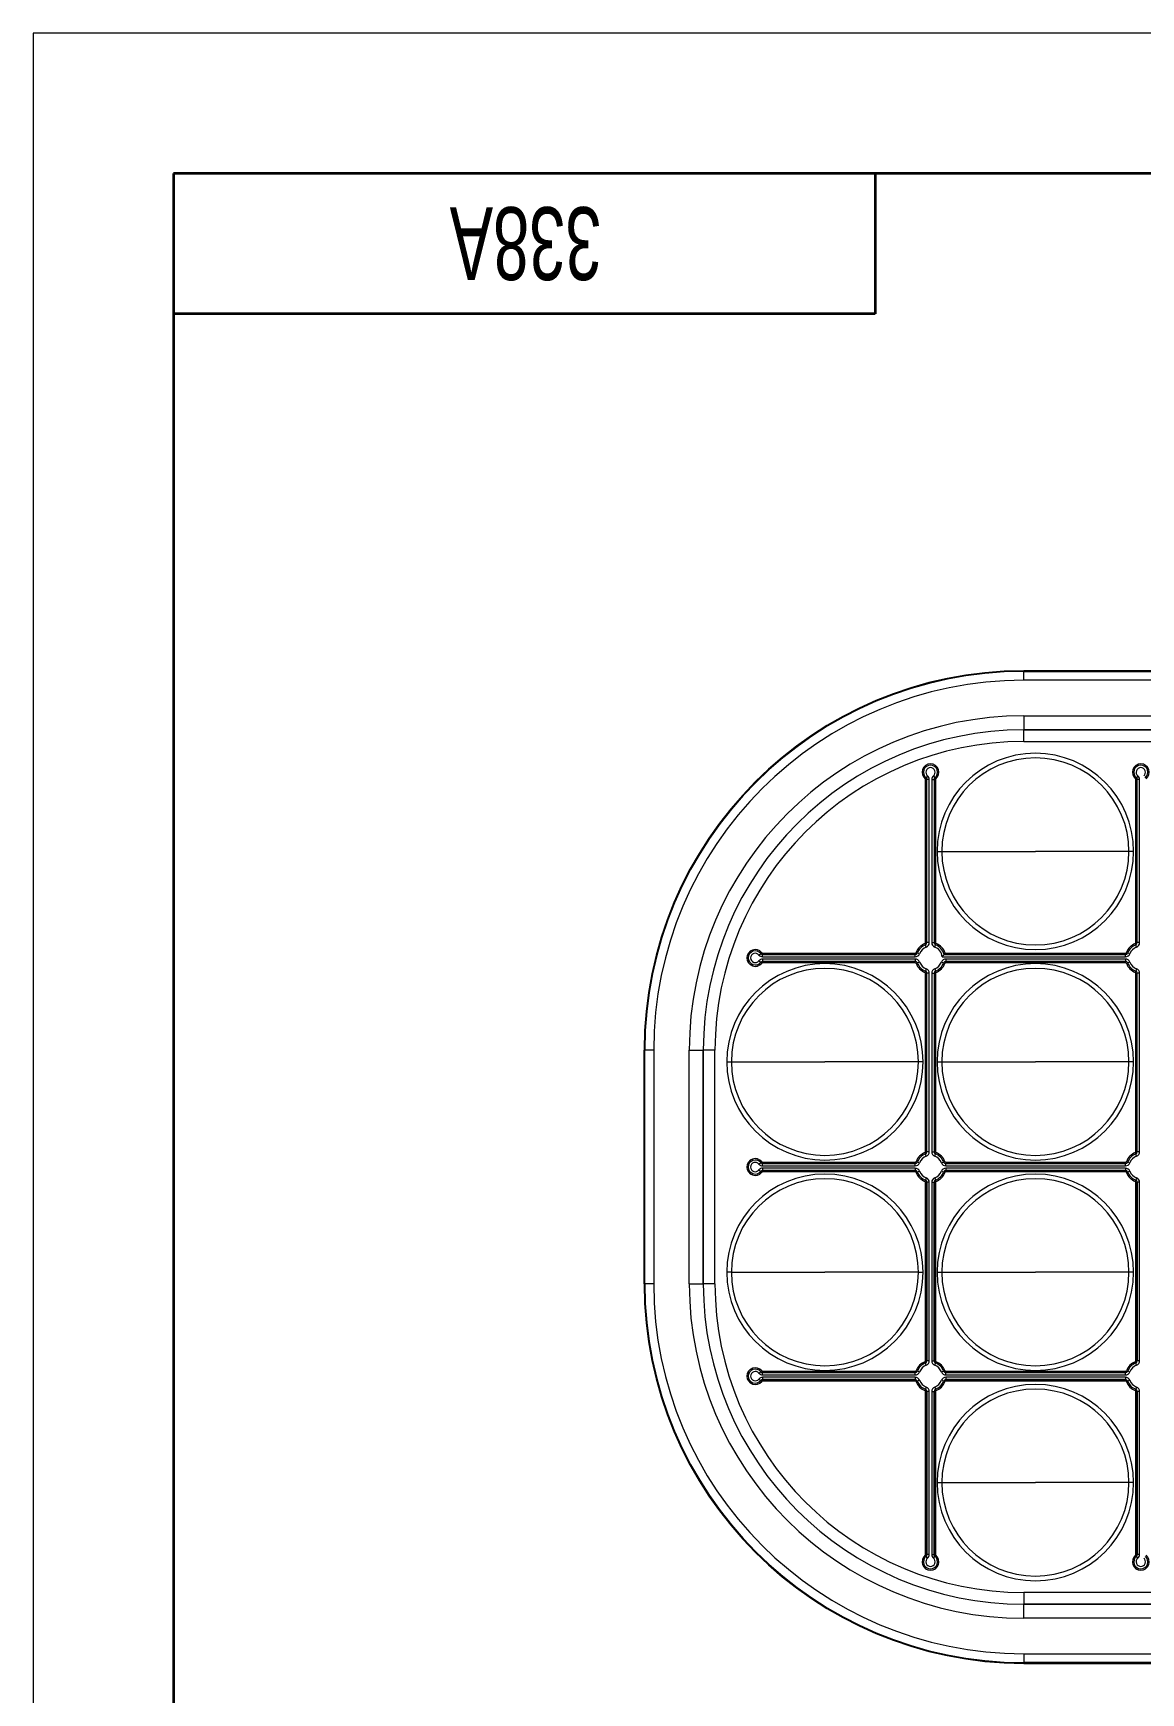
# Model space of a CAD drawing. Header units: millimetres. Extents: x 409 to 2276, y 1039 to 1674.
# Drawn here: x 408.8 to 645.6, y 1314.3 to 1669.3 of the extents above; entities that cross this region are included whole.
import ezdxf
from ezdxf.enums import TextEntityAlignment as Align

# ---------------------------------------------------------------- set-up
doc = ezdxf.new("R2010")
doc.units = ezdxf.units.MM
for name, color, linetype, lineweight in [('文字层', 3, 'Continuous', 18), ('粗实线层', 7, 'Continuous', 35), ('细实线层', 7, 'Continuous', 18)]:
    doc.layers.add(name, color=color, linetype=linetype, lineweight=lineweight)
doc.styles.add('标准', font='FSGB2312.ttf', dxfattribs={"width": 0.667})

# ---------------------------------------------------------------- blocks, each defined once
blk = doc.blocks.new('A4图框')
at = {"layer": '粗实线层'}
for p, q in [((-138.5, 95), (-138.5, -95)), ((138.5, 95), (-138.5, 95)), ((-88.5, 95), (-88.5, 85)), ((-88.5, 85), (-138.5, 85))]:
    blk.add_line(p, q, dxfattribs=at)
at = {"layer": '细实线层'}
for p, q in [((148.5, 105), (-148.5, 105)), ((-148.5, 105), (-148.5, -105))]:
    blk.add_line(p, q, dxfattribs=at)
at = {"layer": '文字层', "style": '标准', "width": 0.667}
blk.add_attdef('图纸编号', text='', height=5.19, rotation=180, dxfattribs=at).set_placement((-113.41, 90), align=Align.MIDDLE_CENTER)
blk = doc.blocks.new('A4A-B-Marked')
blk.add_blockref('A4图框', (0, 0)).add_auto_attribs({'图纸编号': '338A'})

msp = doc.modelspace()

# ---------------------------------------------------------------- linework, layer by layer
at = {"layer": '粗实线层', "lineweight": 20}
for p, q in [((760.592, 1532.924), (620.592, 1532.924)), ((620.592, 1532.923), (620.592, 1532.924)), ((620.592, 1532.923), (760.592, 1532.923)), ((620.592, 1532.866), (620.592, 1532.923)), ((760.592, 1532.866), (620.592, 1532.866)), ((620.592, 1530.869), (620.592, 1532.866)), ((620.592, 1532.767), (760.592, 1532.767)), ((760.592, 1530.869), (620.592, 1530.869)), ((620.592, 1523.267), (760.592, 1523.267)), ((620.592, 1523.267), (620.592, 1520.267)), ((620.592, 1517.767), (620.592, 1520.267)), ((620.592, 1520.267), (760.592, 1520.267)), ((760.592, 1520.267), (620.592, 1520.267)), ((620.592, 1517.767), (760.592, 1517.767)), ((563.206, 1509.153), (563.246, 1509.113)), ((599.543, 1509.806), (599.731, 1510.04)), ((599.618, 1509.65), (599.918, 1509.65)), ((599.618, 1474.76), (599.618, 1509.65)), ((600.043, 1510.43), (599.731, 1510.04)), ((599.918, 1474.76), (599.918, 1509.65)), ((600.418, 1509.65), (599.918, 1509.65)), ((599.918, 1474.76), (599.918, 1509.65)), ((599.918, 1474.76), (599.918, 1509.65)), ((600.418, 1474.76), (600.418, 1509.65)), ((600.918, 1509.65), (601.418, 1509.65)), ((600.918, 1509.65), (600.918, 1474.76)), ((601.293, 1510.43), (601.606, 1510.04)), ((601.718, 1509.65), (601.418, 1509.65)), ((601.418, 1509.65), (601.418, 1474.76)), ((601.418, 1509.65), (601.418, 1474.76)), ((601.418, 1509.65), (601.418, 1474.76)), ((601.793, 1509.806), (601.606, 1510.04)), ((601.718, 1509.65), (601.718, 1474.76)), ((644.505, 1509.806), (644.693, 1510.04)), ((644.58, 1509.65), (644.88, 1509.65)), ((644.58, 1474.76), (644.58, 1509.65)), ((645.005, 1510.43), (644.693, 1510.04)), ((645.38, 1509.65), (644.88, 1509.65)), ((644.88, 1474.76), (644.88, 1509.65)), ((644.88, 1474.76), (644.88, 1509.65)), ((644.88, 1474.76), (644.88, 1509.65)), ((645.38, 1474.76), (645.38, 1509.65)), ((602.092, 1494.267), (603.092, 1494.267)), ((603.092, 1494.267), (623.092, 1494.267)), ((643.092, 1494.267), (623.092, 1494.267)), ((644.092, 1494.267), (643.092, 1494.267)), ((599.49, 1474.573), (599.597, 1474.293)), ((599.776, 1473.825), (599.597, 1474.293)), ((599.618, 1474.76), (599.918, 1474.76)), ((600.418, 1474.76), (599.918, 1474.76)), ((600.918, 1474.76), (601.418, 1474.76)), ((601.718, 1474.76), (601.418, 1474.76)), ((601.561, 1473.825), (601.74, 1474.293)), ((601.847, 1474.573), (601.74, 1474.293)), ((644.452, 1474.573), (644.559, 1474.293)), ((644.737, 1473.825), (644.559, 1474.293)), ((644.58, 1474.76), (644.88, 1474.76)), ((645.38, 1474.76), (644.88, 1474.76)), ((563.984, 1472.115), (564.375, 1472.428)), ((563.984, 1470.865), (564.375, 1470.553)), ((564.609, 1472.615), (564.375, 1472.428)), ((564.609, 1470.365), (564.375, 1470.553)), ((564.765, 1472.54), (564.765, 1472.24)), ((564.765, 1472.54), (597.399, 1472.54)), ((564.765, 1472.24), (597.399, 1472.24)), ((564.765, 1471.74), (564.765, 1472.24)), ((564.765, 1472.24), (597.399, 1472.24)), ((564.765, 1472.24), (597.399, 1472.24)), ((564.765, 1471.74), (597.399, 1471.74)), ((597.399, 1471.24), (564.765, 1471.24)), ((564.765, 1471.24), (564.765, 1470.74)), ((564.765, 1470.44), (564.765, 1470.74)), ((597.399, 1470.74), (564.765, 1470.74)), ((597.399, 1470.74), (564.765, 1470.74)), ((597.399, 1470.74), (564.765, 1470.74)), ((597.399, 1470.44), (564.765, 1470.44)), ((597.399, 1472.54), (597.399, 1472.24)), ((597.399, 1471.74), (597.399, 1472.24)), ((597.399, 1471.24), (597.399, 1470.74)), ((597.399, 1470.44), (597.399, 1470.74)), ((597.586, 1472.669), (597.866, 1472.562)), ((597.586, 1470.312), (597.866, 1470.419)), ((598.333, 1472.383), (597.866, 1472.562)), ((598.333, 1470.598), (597.866, 1470.419)), ((603.004, 1470.598), (603.471, 1470.419)), ((603.156, 1471.74), (642.361, 1471.74)), ((603.751, 1470.312), (603.471, 1470.419)), ((603.573, 1472.24), (642.361, 1472.24)), ((603.573, 1472.24), (642.361, 1472.24)), ((603.573, 1472.24), (642.361, 1472.24)), ((603.797, 1472.54), (642.361, 1472.54)), ((642.361, 1471.24), (603.938, 1471.24)), ((603.938, 1471.24), (603.938, 1470.74)), ((603.938, 1470.44), (603.938, 1470.74)), ((642.361, 1470.74), (603.938, 1470.74)), ((642.361, 1470.74), (603.938, 1470.74)), ((642.361, 1470.74), (603.938, 1470.74)), ((642.361, 1470.44), (603.938, 1470.44)), ((642.361, 1472.54), (642.361, 1472.24)), ((642.361, 1471.74), (642.361, 1472.24)), ((642.361, 1471.24), (642.361, 1470.74)), ((642.361, 1470.44), (642.361, 1470.74)), ((642.548, 1472.669), (642.828, 1472.562)), ((642.548, 1470.312), (642.828, 1470.419)), ((643.295, 1472.383), (642.828, 1472.562)), ((643.295, 1470.598), (642.828, 1470.419)), ((599.49, 1468.408), (599.597, 1468.688)), ((599.776, 1469.155), (599.597, 1468.688)), ((599.618, 1468.221), (599.918, 1468.221)), ((599.618, 1430.036), (599.618, 1468.221)), ((599.918, 1430.036), (599.918, 1468.221)), ((600.418, 1468.221), (599.918, 1468.221)), ((599.918, 1430.036), (599.918, 1468.221)), ((599.918, 1430.036), (599.918, 1468.221)), ((600.418, 1430.036), (600.418, 1468.221)), ((600.918, 1468.221), (601.418, 1468.221)), ((600.918, 1468.221), (600.918, 1430.036)), ((601.418, 1468.221), (601.418, 1430.036)), ((601.418, 1468.221), (601.418, 1430.036)), ((601.418, 1468.221), (601.418, 1430.036)), ((601.718, 1468.221), (601.418, 1468.221)), ((601.561, 1469.155), (601.74, 1468.688)), ((601.718, 1468.221), (601.718, 1430.036)), ((601.847, 1468.408), (601.74, 1468.688)), ((644.452, 1468.408), (644.559, 1468.688)), ((644.737, 1469.155), (644.559, 1468.688)), ((644.58, 1468.221), (644.88, 1468.221)), ((644.58, 1430.036), (644.58, 1468.221)), ((644.88, 1430.036), (644.88, 1468.221)), ((645.38, 1468.221), (644.88, 1468.221)), ((644.88, 1430.036), (644.88, 1468.221)), ((644.88, 1430.036), (644.88, 1468.221)), ((645.38, 1430.036), (645.38, 1468.221)), ((539.436, 1451.767), (539.436, 1401.767)), ((539.436, 1451.767), (539.436, 1451.767)), ((539.436, 1401.767), (539.436, 1451.767)), ((539.493, 1451.767), (539.436, 1451.767)), ((541.49, 1451.767), (539.493, 1451.767)), ((539.493, 1451.767), (539.493, 1401.767)), ((539.592, 1401.767), (539.592, 1451.767)), ((541.49, 1451.767), (541.49, 1401.767)), ((549.092, 1451.767), (552.092, 1451.767)), ((549.092, 1401.767), (549.092, 1451.767)), ((552.092, 1401.767), (552.092, 1451.767)), ((554.592, 1451.767), (552.092, 1451.767)), ((552.092, 1451.767), (552.092, 1401.767)), ((554.592, 1401.767), (554.592, 1451.767)), ((557.092, 1449.267), (558.092, 1449.267)), ((558.092, 1449.267), (578.092, 1449.267)), ((598.092, 1449.267), (578.092, 1449.267)), ((599.092, 1449.267), (598.092, 1449.267)), ((602.092, 1449.267), (603.092, 1449.267)), ((603.092, 1449.267), (623.092, 1449.267)), ((643.092, 1449.267), (623.092, 1449.267)), ((644.092, 1449.267), (643.092, 1449.267)), ((563.984, 1427.392), (564.375, 1427.705)), ((564.609, 1427.892), (564.375, 1427.705)), ((564.765, 1427.817), (564.765, 1427.517)), ((564.765, 1427.817), (597.399, 1427.817)), ((564.765, 1427.517), (597.399, 1427.517)), ((564.765, 1427.017), (564.765, 1427.517)), ((597.399, 1427.517), (564.765, 1427.517)), ((597.399, 1427.517), (564.765, 1427.517)), ((564.765, 1427.017), (597.399, 1427.017)), ((597.399, 1427.817), (597.399, 1427.517)), ((597.399, 1427.017), (597.399, 1427.517)), ((597.586, 1427.946), (597.866, 1427.839)), ((598.333, 1427.66), (597.866, 1427.839)), ((599.49, 1429.849), (599.597, 1429.569)), ((599.776, 1429.102), (599.597, 1429.569)), ((599.618, 1430.036), (599.918, 1430.036)), ((600.418, 1430.036), (599.918, 1430.036)), ((600.918, 1430.036), (601.418, 1430.036)), ((601.718, 1430.036), (601.418, 1430.036)), ((601.561, 1429.102), (601.74, 1429.569)), ((601.847, 1429.849), (601.74, 1429.569)), ((603.004, 1427.66), (603.471, 1427.839)), ((603.751, 1427.946), (603.471, 1427.839)), ((603.938, 1427.817), (642.361, 1427.817)), ((603.938, 1427.817), (603.938, 1427.517)), ((603.938, 1427.517), (642.361, 1427.517)), ((603.938, 1427.017), (603.938, 1427.517)), ((642.361, 1427.517), (603.938, 1427.517)), ((642.361, 1427.517), (603.938, 1427.517)), ((603.938, 1427.017), (642.361, 1427.017)), ((642.361, 1427.817), (642.361, 1427.517)), ((642.361, 1427.017), (642.361, 1427.517)), ((642.548, 1427.946), (642.828, 1427.839)), ((643.295, 1427.66), (642.828, 1427.839)), ((644.452, 1429.849), (644.559, 1429.569)), ((644.737, 1429.102), (644.559, 1429.569)), ((644.58, 1430.036), (644.88, 1430.036)), ((645.38, 1430.036), (644.88, 1430.036)), ((563.984, 1426.142), (564.375, 1425.83)), ((564.609, 1425.642), (564.375, 1425.83)), ((597.399, 1426.517), (564.765, 1426.517)), ((564.765, 1426.517), (564.765, 1426.017)), ((564.765, 1425.717), (564.765, 1426.017)), ((597.399, 1426.017), (564.765, 1426.017)), ((564.765, 1426.017), (597.399, 1426.017)), ((564.765, 1426.017), (597.399, 1426.017)), ((597.399, 1425.717), (564.765, 1425.717)), ((597.399, 1426.517), (597.399, 1426.017)), ((597.399, 1425.717), (597.399, 1426.017)), ((597.586, 1425.589), (597.866, 1425.696)), ((598.333, 1425.874), (597.866, 1425.696)), ((599.49, 1423.685), (599.597, 1423.965)), ((599.776, 1424.432), (599.597, 1423.965)), ((599.618, 1385.313), (599.618, 1423.498)), ((599.618, 1423.498), (599.918, 1423.498)), ((599.918, 1385.313), (599.918, 1423.498)), ((600.418, 1423.498), (599.918, 1423.498)), ((599.918, 1423.498), (599.918, 1385.313)), ((599.918, 1423.498), (599.918, 1385.313)), ((600.418, 1385.313), (600.418, 1423.498)), ((600.918, 1423.498), (601.418, 1423.498)), ((600.918, 1423.498), (600.918, 1385.313)), ((601.718, 1423.498), (601.418, 1423.498)), ((601.418, 1423.498), (601.418, 1385.313)), ((601.418, 1385.313), (601.418, 1423.498)), ((601.418, 1385.313), (601.418, 1423.498)), ((601.561, 1424.432), (601.74, 1423.965)), ((601.718, 1423.498), (601.718, 1385.313)), ((601.847, 1423.685), (601.74, 1423.965)), ((603.004, 1425.874), (603.471, 1425.696)), ((603.751, 1425.589), (603.471, 1425.696)), ((642.361, 1426.517), (603.938, 1426.517)), ((603.938, 1426.517), (603.938, 1426.017)), ((603.938, 1425.717), (603.938, 1426.017)), ((642.361, 1426.017), (603.938, 1426.017)), ((603.938, 1426.017), (642.361, 1426.017)), ((603.938, 1426.017), (642.361, 1426.017)), ((642.361, 1425.717), (603.938, 1425.717)), ((642.361, 1426.517), (642.361, 1426.017)), ((642.361, 1425.717), (642.361, 1426.017)), ((642.548, 1425.589), (642.828, 1425.696)), ((643.295, 1425.874), (642.828, 1425.696)), ((644.452, 1423.685), (644.559, 1423.965)), ((644.737, 1424.432), (644.559, 1423.965)), ((644.58, 1423.498), (644.88, 1423.498)), ((644.58, 1385.313), (644.58, 1423.498)), ((644.88, 1385.313), (644.88, 1423.498)), ((645.38, 1423.498), (644.88, 1423.498)), ((644.88, 1423.498), (644.88, 1385.313)), ((644.88, 1423.498), (644.88, 1385.313)), ((645.38, 1385.313), (645.38, 1423.498)), ((558.092, 1404.267), (557.092, 1404.267)), ((558.092, 1404.267), (578.092, 1404.267)), ((598.092, 1404.267), (578.092, 1404.267)), ((598.092, 1404.267), (599.092, 1404.267)), ((602.092, 1404.267), (603.092, 1404.267)), ((603.092, 1404.267), (623.092, 1404.267)), ((643.092, 1404.267), (623.092, 1404.267)), ((644.092, 1404.267), (643.092, 1404.267)), ((539.436, 1401.767), (539.436, 1401.767)), ((539.493, 1401.767), (539.436, 1401.767)), ((541.49, 1401.767), (539.493, 1401.767)), ((549.092, 1401.767), (552.092, 1401.767)), ((554.592, 1401.767), (552.092, 1401.767)), ((599.49, 1385.126), (599.597, 1384.846)), ((599.776, 1384.379), (599.597, 1384.846)), ((599.618, 1385.313), (599.918, 1385.313)), ((600.418, 1385.313), (599.918, 1385.313)), ((600.918, 1385.313), (601.418, 1385.313)), ((601.718, 1385.313), (601.418, 1385.313)), ((601.561, 1384.379), (601.74, 1384.846)), ((601.847, 1385.126), (601.74, 1384.846)), ((644.452, 1385.126), (644.559, 1384.846)), ((644.737, 1384.379), (644.559, 1384.846)), ((644.58, 1385.313), (644.88, 1385.313)), ((645.38, 1385.313), (644.88, 1385.313)), ((563.984, 1382.669), (564.375, 1382.981)), ((563.984, 1381.419), (564.375, 1381.106)), ((564.609, 1383.169), (564.375, 1382.981)), ((564.609, 1380.919), (564.375, 1381.106)), ((564.765, 1383.094), (564.765, 1382.794)), ((564.765, 1383.094), (597.399, 1383.094)), ((564.765, 1382.794), (597.399, 1382.794)), ((564.765, 1382.294), (564.765, 1382.794)), ((597.399, 1382.794), (564.765, 1382.794)), ((597.399, 1382.794), (564.765, 1382.794)), ((564.765, 1382.294), (597.399, 1382.294)), ((597.399, 1381.794), (564.765, 1381.794)), ((564.765, 1381.794), (564.765, 1381.294)), ((564.765, 1380.994), (564.765, 1381.294)), ((597.399, 1381.294), (564.765, 1381.294)), ((564.765, 1381.294), (597.399, 1381.294)), ((564.765, 1381.294), (597.399, 1381.294)), ((597.399, 1380.994), (564.765, 1380.994)), ((597.399, 1383.094), (597.399, 1382.794)), ((597.399, 1382.294), (597.399, 1382.794)), ((597.399, 1381.794), (597.399, 1381.294)), ((597.399, 1380.994), (597.399, 1381.294)), ((597.586, 1383.222), (597.866, 1383.115)), ((597.586, 1380.865), (597.866, 1380.972)), ((598.333, 1382.937), (597.866, 1383.115)), ((598.333, 1381.151), (597.866, 1380.972)), ((603.004, 1382.937), (603.471, 1383.115)), ((603.004, 1381.151), (603.471, 1380.972)), ((603.751, 1383.222), (603.471, 1383.115)), ((603.751, 1380.865), (603.471, 1380.972)), ((603.938, 1383.094), (603.938, 1382.794)), ((603.938, 1383.094), (642.361, 1383.094)), ((603.938, 1382.794), (642.361, 1382.794)), ((603.938, 1382.294), (603.938, 1382.794)), ((642.361, 1382.794), (603.938, 1382.794)), ((642.361, 1382.794), (603.938, 1382.794)), ((603.938, 1382.294), (642.361, 1382.294)), ((603.938, 1381.794), (603.938, 1381.294)), ((642.361, 1381.794), (603.938, 1381.794)), ((603.938, 1380.994), (603.938, 1381.294)), ((642.361, 1381.294), (603.938, 1381.294)), ((603.938, 1381.294), (642.361, 1381.294)), ((603.938, 1381.294), (642.361, 1381.294)), ((642.361, 1380.994), (603.938, 1380.994)), ((642.361, 1383.094), (642.361, 1382.794)), ((642.361, 1382.294), (642.361, 1382.794)), ((642.361, 1381.794), (642.361, 1381.294)), ((642.361, 1380.994), (642.361, 1381.294)), ((642.548, 1383.222), (642.828, 1383.115)), ((642.548, 1380.865), (642.828, 1380.972)), ((643.295, 1382.937), (642.828, 1383.115)), ((643.295, 1381.151), (642.828, 1380.972)), ((599.49, 1378.961), (599.597, 1379.242)), ((599.776, 1379.709), (599.597, 1379.242)), ((599.618, 1378.775), (599.918, 1378.775)), ((599.618, 1343.885), (599.618, 1378.775)), ((599.918, 1343.885), (599.918, 1378.775)), ((600.418, 1378.775), (599.918, 1378.775)), ((599.918, 1378.775), (599.918, 1343.885)), ((599.918, 1378.775), (599.918, 1343.885)), ((600.418, 1343.885), (600.418, 1378.775)), ((600.918, 1378.775), (601.418, 1378.775)), ((600.918, 1378.775), (600.918, 1343.885)), ((601.718, 1378.775), (601.418, 1378.775)), ((601.418, 1378.775), (601.418, 1343.885)), ((601.418, 1343.885), (601.418, 1378.775)), ((601.418, 1343.885), (601.418, 1378.775)), ((601.561, 1379.709), (601.74, 1379.242)), ((601.718, 1378.775), (601.718, 1343.885)), ((601.847, 1378.961), (601.74, 1379.242)), ((644.452, 1378.961), (644.559, 1379.242)), ((644.737, 1379.709), (644.559, 1379.242)), ((644.58, 1378.775), (644.88, 1378.775)), ((644.58, 1343.885), (644.58, 1378.775)), ((644.88, 1343.885), (644.88, 1378.775)), ((645.38, 1378.775), (644.88, 1378.775)), ((644.88, 1378.775), (644.88, 1343.885)), ((644.88, 1378.775), (644.88, 1343.885)), ((645.38, 1343.885), (645.38, 1378.775)), ((602.092, 1359.267), (603.092, 1359.267)), ((603.092, 1359.267), (623.092, 1359.267)), ((643.092, 1359.267), (623.092, 1359.267)), ((644.092, 1359.267), (643.092, 1359.267)), ((563.206, 1344.381), (563.246, 1344.421)), ((599.543, 1343.728), (599.731, 1343.494)), ((599.618, 1343.885), (599.918, 1343.885)), ((600.043, 1343.104), (599.731, 1343.494)), ((600.418, 1343.885), (599.918, 1343.885)), ((600.918, 1343.885), (601.418, 1343.885)), ((601.293, 1343.104), (601.606, 1343.494)), ((601.718, 1343.885), (601.418, 1343.885)), ((601.793, 1343.728), (601.606, 1343.494)), ((644.505, 1343.728), (644.693, 1343.494)), ((644.58, 1343.885), (644.88, 1343.885)), ((645.005, 1343.104), (644.693, 1343.494)), ((645.38, 1343.885), (644.88, 1343.885)), ((760.592, 1335.767), (620.592, 1335.767)), ((620.592, 1335.767), (620.592, 1333.267)), ((760.592, 1333.267), (620.592, 1333.267)), ((620.592, 1330.267), (620.592, 1333.267)), ((620.592, 1333.267), (760.592, 1333.267)), ((760.592, 1330.267), (620.592, 1330.267)), ((620.592, 1322.665), (760.592, 1322.665)), ((620.592, 1322.665), (620.592, 1320.668)), ((760.592, 1320.767), (620.592, 1320.767)), ((620.592, 1320.668), (760.592, 1320.668)), ((620.592, 1320.668), (620.592, 1320.611)), ((620.592, 1320.611), (620.592, 1320.611)), ((620.592, 1320.611), (760.592, 1320.611)), ((760.592, 1320.611), (620.592, 1320.611))]:
    msp.add_line(p, q, dxfattribs=at)
for centre, radius, start, end in [((620.592, 1451.767), 81.157, 90, 180), ((620.592, 1451.767), 81.156, 90, 180), ((620.592, 1451.767), 81.099, 90, 180), ((620.592, 1451.767), 81, 90, 180), ((620.592, 1451.767), 79.102, 90, 180), ((620.592, 1451.767), 71.5, 90, 180), ((620.592, 1451.767), 68.5, 90, 180), ((620.592, 1451.767), 68.5, 90, 180), ((620.592, 1451.767), 66, 90, 180), ((600.668, 1511.211), 1.8, 308.68219, 231.31781), ((600.668, 1511.211), 1.5, 308.68219, 231.31781), ((600.668, 1511.211), 1.5, 308.68219, 231.31781), ((600.668, 1511.211), 1.5, 308.68219, 231.31781), ((600.668, 1511.211), 1, 308.68219, 231.31781), ((623.092, 1494.267), 21, 0, 180), ((623.092, 1494.267), 20, 0, 180), ((623.092, 1494.267), 20, 0, 180), ((645.63, 1511.211), 1.8, 308.68219, 231.31781), ((645.63, 1511.211), 1.5, 308.68219, 231.31781), ((645.63, 1511.211), 1.5, 308.68219, 231.31781), ((645.63, 1511.211), 1.5, 308.68219, 231.31781), ((645.63, 1511.211), 1, 308.68219, 231.31781), ((599.418, 1509.65), 0.2, 0, 51.31781), ((599.418, 1509.65), 0.5, 0, 51.31781), ((599.418, 1509.65), 0.5, 360, 51.31781), ((599.418, 1509.65), 0.5, 0, 51.31781), ((599.418, 1509.65), 1, 360, 51.31781), ((601.918, 1509.65), 1, 128.68219, 180), ((601.918, 1509.65), 0.5, 128.68219, 180), ((601.918, 1509.65), 0.5, 128.68219, 180), ((601.918, 1509.65), 0.5, 128.68219, 180), ((601.918, 1509.65), 0.2, 128.68219, 180), ((644.38, 1509.65), 0.2, 0, 51.31781), ((644.38, 1509.65), 0.5, 0, 51.31781), ((644.38, 1509.65), 0.5, 0, 51.31781), ((644.38, 1509.65), 0.5, 360, 51.31781), ((644.38, 1509.65), 1, 0, 51.31781), ((623.092, 1494.267), 21, 180, 0), ((623.092, 1494.267), 20, 180, 0), ((623.092, 1494.267), 20, 180, 0), ((563.204, 1471.49), 1.8, 38.68219, 321.31781), ((600.668, 1471.49), 3.3, 110.92483, 159.07517), ((600.668, 1471.49), 3, 110.92483, 159.07517), ((600.668, 1471.49), 3, 110.92483, 159.07517), ((600.668, 1471.49), 3, 110.92483, 159.07517), ((600.668, 1471.49), 2.5, 110.92483, 159.07517), ((599.418, 1474.76), 0.2, 290.92483, 0), ((599.418, 1474.76), 0.5, 290.92483, 0), ((599.418, 1474.76), 0.5, 290.92483, 360), ((599.418, 1474.76), 0.5, 290.92483, 0), ((599.418, 1474.76), 1, 290.92483, 360), ((601.918, 1474.76), 1, 180, 249.07517), ((601.918, 1474.76), 0.5, 180, 249.07517), ((601.918, 1474.76), 0.5, 180, 249.07517), ((601.918, 1474.76), 0.5, 180, 249.07517), ((600.668, 1471.49), 2.5, 5.73917, 69.07517), ((601.918, 1474.76), 0.2, 180, 249.07517), ((600.668, 1471.49), 3, 14.4782, 69.07517), ((600.668, 1471.49), 3, 14.47684, 69.07517), ((600.668, 1471.49), 3, 14.47751, 69.07517), ((600.668, 1471.49), 3.3, 18.553, 69.07517), ((645.63, 1471.49), 3.3, 110.92483, 159.07517), ((645.63, 1471.49), 3, 110.92483, 159.07517), ((645.63, 1471.49), 3, 110.92483, 159.07517), ((645.63, 1471.49), 3, 110.92483, 159.07517), ((645.63, 1471.49), 2.5, 110.92483, 159.07517), ((644.38, 1474.76), 0.2, 290.92483, 0), ((644.38, 1474.76), 0.5, 290.92483, 0), ((644.38, 1474.76), 0.5, 290.92483, 0), ((644.38, 1474.76), 0.5, 290.92483, 0), ((644.38, 1474.76), 1, 290.92483, 360), ((578.092, 1449.267), 21, 0, 180), ((563.204, 1471.49), 1.5, 38.68219, 321.31781), ((563.204, 1471.49), 1.5, 38.68219, 321.31781), ((563.204, 1471.49), 1.5, 38.68219, 321.31781), ((563.204, 1471.49), 1, 38.68219, 321.31781), ((564.765, 1472.74), 1, 218.68219, 270), ((564.765, 1470.24), 1, 90, 141.31781), ((564.765, 1472.74), 0.5, 218.68219, 270), ((564.765, 1472.74), 0.5, 218.68219, 270), ((564.765, 1472.74), 0.5, 218.68219, 270), ((564.765, 1470.24), 0.5, 90, 141.31781), ((564.765, 1470.24), 0.5, 90, 141.31781), ((564.765, 1470.24), 0.5, 90, 141.31781), ((564.765, 1472.74), 0.2, 218.68219, 270), ((564.765, 1470.24), 0.2, 90, 141.31781), ((597.399, 1472.74), 0.2, 270, 339.07517), ((597.399, 1472.74), 0.5, 270, 339.07517), ((597.399, 1472.74), 0.5, 270, 339.07517), ((597.399, 1472.74), 0.5, 270, 339.07517), ((597.399, 1472.74), 1, 270, 339.07517), ((597.399, 1470.24), 1, 20.92483, 90), ((597.399, 1470.24), 0.5, 20.92483, 90), ((597.399, 1470.24), 0.5, 20.92483, 90), ((597.399, 1470.24), 0.5, 20.92483, 90), ((597.399, 1470.24), 0.2, 20.92483, 90), ((600.668, 1471.49), 3.3, 200.92483, 249.07517), ((600.668, 1471.49), 3, 200.92483, 249.07517), ((600.668, 1471.49), 3, 200.92483, 249.07517), ((600.668, 1471.49), 3, 200.92483, 249.07517), ((600.668, 1471.49), 2.5, 200.92483, 249.07517), ((600.668, 1471.49), 2.5, 290.92483, 339.07517), ((600.668, 1471.49), 3, 290.92483, 339.07517), ((600.668, 1471.49), 3, 290.92483, 339.07517), ((600.668, 1471.49), 3, 290.92483, 339.07517), ((600.668, 1471.49), 3.3, 290.92483, 339.07517), ((623.092, 1449.267), 21, 0, 180), ((603.938, 1470.24), 1, 90, 159.07517), ((603.938, 1470.24), 0.5, 90, 159.07517), ((603.938, 1470.24), 0.5, 90, 159.07517), ((603.938, 1470.24), 0.5, 90, 159.07517), ((603.938, 1470.24), 0.2, 90, 159.07517), ((642.361, 1472.74), 0.2, 270, 339.07517), ((642.361, 1472.74), 0.5, 270, 339.07517), ((642.361, 1472.74), 0.5, 270, 339.07517), ((642.361, 1472.74), 0.5, 270, 339.07517), ((642.361, 1472.74), 1, 270, 339.07517), ((642.361, 1470.24), 1, 20.92483, 90), ((642.361, 1470.24), 0.5, 20.92483, 90), ((642.361, 1470.24), 0.5, 20.92483, 90), ((642.361, 1470.24), 0.5, 20.92483, 90), ((642.361, 1470.24), 0.2, 20.92483, 90), ((645.63, 1471.49), 3.3, 200.92483, 249.07517), ((645.63, 1471.49), 3, 200.92483, 249.07517), ((645.63, 1471.49), 3, 200.92483, 249.07517), ((645.63, 1471.49), 3, 200.92483, 249.07517), ((645.63, 1471.49), 2.5, 200.92483, 249.07517), ((578.092, 1449.267), 20, 0, 180), ((578.092, 1449.267), 20, 0, 180), ((599.418, 1468.221), 0.2, 0, 69.07517), ((599.418, 1468.221), 0.5, 0, 69.07517), ((599.418, 1468.221), 0.5, 360, 69.07517), ((599.418, 1468.221), 0.5, 0, 69.07517), ((599.418, 1468.221), 1, 0, 69.07517), ((601.918, 1468.221), 1, 110.92483, 180), ((601.918, 1468.221), 0.5, 110.92483, 180), ((601.918, 1468.221), 0.5, 110.92483, 180), ((601.918, 1468.221), 0.5, 110.92483, 180), ((601.918, 1468.221), 0.2, 110.92483, 180), ((623.092, 1449.267), 20, 0, 180), ((623.092, 1449.267), 20, 0, 180), ((644.38, 1468.221), 0.2, 0, 69.07517), ((644.38, 1468.221), 0.5, 0, 69.07517), ((644.38, 1468.221), 0.5, 0, 69.07517), ((644.38, 1468.221), 0.5, 360, 69.07517), ((644.38, 1468.221), 1, 0, 69.07517), ((578.092, 1449.267), 21, 180, 0), ((578.092, 1449.267), 20, 180, 0), ((578.092, 1449.267), 20, 180, 0), ((623.092, 1449.267), 21, 180, 0), ((623.092, 1449.267), 20, 180, 0), ((623.092, 1449.267), 20, 180, 0), ((563.204, 1426.767), 1.8, 38.68219, 321.31781), ((563.204, 1426.767), 1.5, 38.68219, 321.31781), ((563.204, 1426.767), 1.5, 38.68219, 321.31781), ((563.204, 1426.767), 1.5, 38.68219, 321.31781), ((563.204, 1426.767), 1, 38.68219, 321.31781), ((564.765, 1428.017), 1, 218.68219, 270), ((564.765, 1428.017), 0.5, 218.68219, 270), ((564.765, 1428.017), 0.5, 218.68219, 270), ((564.765, 1428.017), 0.5, 218.68219, 270), ((564.765, 1428.017), 0.2, 218.68219, 270), ((597.399, 1428.017), 0.2, 270, 339.07517), ((597.399, 1428.017), 0.5, 270, 339.07517), ((597.399, 1428.017), 0.5, 270, 339.07517), ((597.399, 1428.017), 0.5, 270, 339.07517), ((597.399, 1428.017), 1, 270, 339.07517), ((600.668, 1426.767), 3.3, 110.92483, 159.07517), ((600.668, 1426.767), 3, 110.92483, 159.07517), ((600.668, 1426.767), 3, 110.92483, 159.07517), ((600.668, 1426.767), 3, 110.92483, 159.07517), ((600.668, 1426.767), 2.5, 110.92483, 159.07517), ((599.418, 1430.036), 0.2, 290.92483, 360), ((599.418, 1430.036), 0.5, 290.92483, 0), ((599.418, 1430.036), 0.5, 290.92483, 360), ((599.418, 1430.036), 0.5, 290.92483, 0), ((599.418, 1430.036), 1, 290.92483, 360), ((601.918, 1430.036), 1, 180, 249.07517), ((601.918, 1430.036), 0.5, 180, 249.07517), ((601.918, 1430.036), 0.5, 180, 249.07517), ((601.918, 1430.036), 0.5, 180, 249.07517), ((600.668, 1426.767), 2.5, 20.92483, 69.07517), ((601.918, 1430.036), 0.2, 180, 249.07517), ((600.668, 1426.767), 3, 20.92483, 69.07517), ((600.668, 1426.767), 3, 20.92483, 69.07517), ((600.668, 1426.767), 3, 20.92483, 69.07517), ((600.668, 1426.767), 3.3, 20.92483, 69.07517), ((603.938, 1428.017), 1, 200.92483, 270), ((603.938, 1428.017), 0.5, 200.92483, 270), ((603.938, 1428.017), 0.5, 200.92483, 270), ((603.938, 1428.017), 0.5, 200.92483, 270), ((603.938, 1428.017), 0.2, 200.92483, 270), ((642.361, 1428.017), 0.2, 270, 339.07517), ((642.361, 1428.017), 0.5, 270, 339.07517), ((642.361, 1428.017), 0.5, 270, 339.07517), ((642.361, 1428.017), 0.5, 270, 339.07517), ((642.361, 1428.017), 1, 270, 339.07517), ((645.63, 1426.767), 3.3, 110.92483, 159.07517), ((645.63, 1426.767), 3, 110.92483, 159.07517), ((645.63, 1426.767), 3, 110.92483, 159.07517), ((645.63, 1426.767), 3, 110.92483, 159.07517), ((645.63, 1426.767), 2.5, 110.92483, 159.07517), ((644.38, 1430.036), 0.2, 290.92483, 0), ((644.38, 1430.036), 0.5, 290.92483, 0), ((644.38, 1430.036), 0.5, 290.92483, 0), ((644.38, 1430.036), 0.5, 290.92483, 360), ((644.38, 1430.036), 1, 290.92483, 360), ((578.092, 1404.267), 21, 0, 180), ((578.092, 1404.267), 20, 0, 180), ((578.092, 1404.267), 20, 0, 180), ((564.765, 1425.517), 1, 90, 141.31781), ((564.765, 1425.517), 0.5, 90, 141.31781), ((564.765, 1425.517), 0.5, 90, 141.31781), ((564.765, 1425.517), 0.5, 90, 141.31781), ((564.765, 1425.517), 0.2, 90, 141.31781), ((597.399, 1425.517), 1, 20.92483, 90), ((597.399, 1425.517), 0.5, 20.92483, 90), ((597.399, 1425.517), 0.5, 20.92483, 90), ((597.399, 1425.517), 0.5, 20.92483, 90), ((597.399, 1425.517), 0.2, 20.92483, 90), ((600.668, 1426.767), 3.3, 200.92483, 249.07517), ((600.668, 1426.767), 3, 200.92483, 249.07517), ((600.668, 1426.767), 3, 200.92483, 249.07517), ((600.668, 1426.767), 3, 200.92483, 249.07517), ((600.668, 1426.767), 2.5, 200.92483, 249.07517), ((599.418, 1423.498), 0.2, 0, 69.07517), ((599.418, 1423.498), 0.5, 360, 69.07517), ((599.418, 1423.498), 0.5, 0, 69.07517), ((599.418, 1423.498), 0.5, 0, 69.07517), ((599.418, 1423.498), 1, 0, 69.07517), ((601.918, 1423.498), 1, 110.92483, 180), ((601.918, 1423.498), 0.5, 110.92483, 180), ((601.918, 1423.498), 0.5, 110.92483, 180), ((601.918, 1423.498), 0.5, 110.92483, 180), ((600.668, 1426.767), 2.5, 290.92483, 339.07517), ((601.918, 1423.498), 0.2, 110.92483, 180), ((600.668, 1426.767), 3, 290.92483, 339.07517), ((600.668, 1426.767), 3, 290.92483, 339.07517), ((600.668, 1426.767), 3, 290.92483, 339.07517), ((600.668, 1426.767), 3.3, 290.92483, 339.07517), ((623.092, 1404.267), 21, 0, 180), ((603.938, 1425.517), 1, 90, 159.07517), ((623.092, 1404.267), 20, 0, 180), ((623.092, 1404.267), 20, 0, 180), ((603.938, 1425.517), 0.5, 90, 159.07517), ((603.938, 1425.517), 0.5, 90, 159.07517), ((603.938, 1425.517), 0.5, 90, 159.07517), ((603.938, 1425.517), 0.2, 90, 159.07517), ((642.361, 1425.517), 1, 20.92483, 90), ((642.361, 1425.517), 0.5, 20.92483, 90), ((642.361, 1425.517), 0.5, 20.92483, 90), ((642.361, 1425.517), 0.5, 20.92483, 90), ((642.361, 1425.517), 0.2, 20.92483, 90), ((645.63, 1426.767), 3.3, 200.92483, 249.07517), ((645.63, 1426.767), 3, 200.92483, 249.07517), ((645.63, 1426.767), 3, 200.92483, 249.07517), ((645.63, 1426.767), 3, 200.92483, 249.07517), ((645.63, 1426.767), 2.5, 200.92483, 249.07517), ((644.38, 1423.498), 0.2, 0, 69.07517), ((644.38, 1423.498), 0.5, 0, 69.07517), ((644.38, 1423.498), 0.5, 0, 69.07517), ((644.38, 1423.498), 0.5, 360, 69.07517), ((644.38, 1423.498), 1, 360, 69.07517), ((578.092, 1404.267), 21, 180, 0), ((578.092, 1404.267), 20, 180, 0), ((578.092, 1404.267), 20, 180, 0), ((623.092, 1404.267), 21, 180, 0), ((623.092, 1404.267), 20, 180, 0), ((623.092, 1404.267), 20, 180, 0), ((620.592, 1401.767), 81.157, 180, 270), ((620.592, 1401.767), 81.156, 180, 270), ((620.592, 1401.767), 81.099, 180, 270), ((620.592, 1401.767), 81, 180, 270), ((620.592, 1401.767), 79.102, 180, 270), ((620.592, 1401.767), 71.5, 180, 270), ((620.592, 1401.767), 68.5, 180, 270), ((620.592, 1401.767), 68.5, 180, 270), ((620.592, 1401.767), 66, 180, 270), ((600.668, 1382.044), 3.3, 110.92483, 159.07517), ((600.668, 1382.044), 3, 110.92483, 159.07517), ((600.668, 1382.044), 3, 110.92483, 159.07517), ((600.668, 1382.044), 3, 110.92483, 159.07517), ((599.418, 1385.313), 0.2, 290.92483, 0), ((599.418, 1385.313), 0.5, 290.92483, 0), ((599.418, 1385.313), 0.5, 290.92483, 360), ((599.418, 1385.313), 0.5, 290.92483, 0), ((599.418, 1385.313), 1, 290.92483, 360), ((601.918, 1385.313), 1, 180, 249.07517), ((601.918, 1385.313), 0.5, 180, 249.07517), ((601.918, 1385.313), 0.5, 180, 249.07517), ((601.918, 1385.313), 0.5, 180, 249.07517), ((601.918, 1385.313), 0.2, 180, 249.07517), ((600.668, 1382.044), 3, 20.92483, 69.07517), ((600.668, 1382.044), 3, 20.92483, 69.07517), ((600.668, 1382.044), 3, 20.92483, 69.07517), ((600.668, 1382.044), 3.3, 20.92483, 69.07517), ((645.63, 1382.044), 3.3, 110.92483, 159.07517), ((645.63, 1382.044), 3, 110.92483, 159.07517), ((645.63, 1382.044), 3, 110.92483, 159.07517), ((645.63, 1382.044), 3, 110.92483, 159.07517), ((644.38, 1385.313), 0.2, 290.92483, 0), ((644.38, 1385.313), 0.5, 290.92483, 0), ((644.38, 1385.313), 0.5, 290.92483, 0), ((644.38, 1385.313), 0.5, 290.92483, 360), ((644.38, 1385.313), 1, 290.92483, 360), ((563.204, 1382.044), 1.8, 38.68219, 321.31781), ((563.204, 1382.044), 1.5, 38.68219, 321.31781), ((563.204, 1382.044), 1.5, 38.68219, 321.31781), ((563.204, 1382.044), 1.5, 38.68219, 321.31781), ((563.204, 1382.044), 1, 38.68219, 321.31781), ((564.765, 1383.294), 1, 218.68219, 270), ((564.765, 1380.794), 1, 90, 141.31781), ((564.765, 1383.294), 0.5, 218.68219, 270), ((564.765, 1383.294), 0.5, 218.68219, 270), ((564.765, 1383.294), 0.5, 218.68219, 270), ((564.765, 1380.794), 0.5, 90, 141.31781), ((564.765, 1380.794), 0.5, 90, 141.31781), ((564.765, 1380.794), 0.5, 90, 141.31781), ((564.765, 1383.294), 0.2, 218.68219, 270), ((564.765, 1380.794), 0.2, 90, 141.31781), ((597.399, 1383.294), 0.2, 270, 339.07517), ((597.399, 1383.294), 0.5, 270, 339.07517), ((597.399, 1383.294), 0.5, 270, 339.07517), ((597.399, 1383.294), 0.5, 270, 339.07517), ((597.399, 1383.294), 1, 270, 339.07517), ((597.399, 1380.794), 1, 20.92483, 90), ((597.399, 1380.794), 0.5, 20.92483, 90), ((597.399, 1380.794), 0.5, 20.92483, 90), ((597.399, 1380.794), 0.5, 20.92483, 90), ((597.399, 1380.794), 0.2, 20.92483, 90), ((600.668, 1382.044), 3.3, 200.92483, 249.07517), ((600.668, 1382.044), 3, 200.92483, 249.07517), ((600.668, 1382.044), 3, 200.92483, 249.07517), ((600.668, 1382.044), 3, 200.92483, 249.07517), ((600.668, 1382.044), 2.5, 110.92483, 159.07517), ((600.668, 1382.044), 2.5, 200.92483, 249.07517), ((600.668, 1382.044), 2.5, 20.92483, 69.07517), ((600.668, 1382.044), 2.5, 290.92483, 339.07517), ((600.668, 1382.044), 3, 290.92483, 339.07517), ((600.668, 1382.044), 3, 290.92483, 339.07517), ((600.668, 1382.044), 3, 290.92483, 339.07517), ((600.668, 1382.044), 3.3, 290.92483, 339.07517), ((603.938, 1383.294), 1, 200.92483, 270), ((603.938, 1380.794), 1, 90, 159.07517), ((603.938, 1383.294), 0.5, 200.92483, 270), ((603.938, 1383.294), 0.5, 200.92483, 270), ((603.938, 1383.294), 0.5, 200.92483, 270), ((603.938, 1380.794), 0.5, 90, 159.07517), ((603.938, 1380.794), 0.5, 90, 159.07517), ((603.938, 1380.794), 0.5, 90, 159.07517), ((603.938, 1383.294), 0.2, 200.92483, 270), ((603.938, 1380.794), 0.2, 90, 159.07517), ((642.361, 1383.294), 0.2, 270, 339.07517), ((642.361, 1383.294), 0.5, 270, 339.07517), ((642.361, 1383.294), 0.5, 270, 339.07517), ((642.361, 1383.294), 0.5, 270, 339.07517), ((642.361, 1383.294), 1, 270, 339.07517), ((642.361, 1380.794), 1, 20.92483, 90), ((642.361, 1380.794), 0.5, 20.92483, 90), ((642.361, 1380.794), 0.5, 20.92483, 90), ((642.361, 1380.794), 0.5, 20.92483, 90), ((642.361, 1380.794), 0.2, 20.92483, 90), ((645.63, 1382.044), 3.3, 200.92483, 249.07517), ((645.63, 1382.044), 3, 200.92483, 249.07517), ((645.63, 1382.044), 3, 200.92483, 249.07517), ((645.63, 1382.044), 3, 200.92483, 249.07517), ((645.63, 1382.044), 2.5, 110.92483, 159.07517), ((645.63, 1382.044), 2.5, 200.92483, 249.07517), ((599.418, 1378.775), 0.2, 0, 69.07517), ((599.418, 1378.775), 0.5, 0, 69.07517), ((599.418, 1378.775), 0.5, 360, 69.07517), ((599.418, 1378.775), 0.5, 0, 69.07517), ((599.418, 1378.775), 1, 0, 69.07517), ((601.918, 1378.775), 1, 110.92483, 180), ((601.918, 1378.775), 0.5, 110.92483, 180), ((601.918, 1378.775), 0.5, 110.92483, 180), ((601.918, 1378.775), 0.5, 110.92483, 180), ((601.918, 1378.775), 0.2, 110.92483, 180), ((623.092, 1359.267), 21, 0, 180), ((623.092, 1359.267), 20, 0, 180), ((623.092, 1359.267), 20, 0, 180), ((644.38, 1378.775), 0.2, 0, 69.07517), ((644.38, 1378.775), 0.5, 0, 69.07517), ((644.38, 1378.775), 0.5, 0, 69.07517), ((644.38, 1378.775), 0.5, 360, 69.07517), ((644.38, 1378.775), 1, 0, 69.07517), ((623.092, 1359.267), 21, 180, 0), ((623.092, 1359.267), 20, 180, 0), ((623.092, 1359.267), 20, 180, 0), ((600.668, 1342.323), 1.8, 128.68219, 51.31781), ((600.668, 1342.323), 1.5, 128.68219, 51.31781), ((600.668, 1342.323), 1.5, 128.68219, 51.31781), ((600.668, 1342.323), 1.5, 128.68219, 51.31781), ((599.418, 1343.885), 0.2, 308.68219, 360), ((600.668, 1342.323), 1, 128.68219, 51.31781), ((599.418, 1343.885), 0.5, 308.68219, 360), ((599.418, 1343.885), 0.5, 308.68219, 0), ((599.418, 1343.885), 0.5, 308.68219, 0), ((599.418, 1343.885), 1, 308.68219, 360), ((601.918, 1343.885), 1, 180, 231.31781), ((601.918, 1343.885), 0.5, 180, 231.31781), ((601.918, 1343.885), 0.5, 180, 231.31781), ((601.918, 1343.885), 0.5, 180, 231.31781), ((601.918, 1343.885), 0.2, 180, 231.31781), ((645.63, 1342.323), 1.8, 128.68219, 51.31781), ((645.63, 1342.323), 1.5, 128.68219, 51.31781), ((645.63, 1342.323), 1.5, 128.68219, 51.31781), ((645.63, 1342.323), 1.5, 128.68219, 51.31781), ((644.38, 1343.885), 0.2, 308.68219, 360), ((645.63, 1342.323), 1, 128.68219, 51.31781), ((644.38, 1343.885), 0.5, 308.68219, 0), ((644.38, 1343.885), 0.5, 308.68219, 0), ((644.38, 1343.885), 0.5, 308.68219, 360), ((644.38, 1343.885), 1, 308.68219, 360)]:
    msp.add_arc(centre, radius, start, end, dxfattribs=at)
for points, knots in [([(603.573, 1472.24), (603.573, 1472.24), (603.57, 1472.236), (603.56, 1472.223), (603.556, 1472.218), (603.546, 1472.206), (603.541, 1472.199), (603.529, 1472.183), (603.522, 1472.175), (603.507, 1472.156), (603.492, 1472.137), (603.474, 1472.115), (603.456, 1472.092), (603.446, 1472.08), (603.416, 1472.043), (603.395, 1472.017), (603.362, 1471.978), (603.351, 1471.964), (603.328, 1471.937), (603.316, 1471.923), (603.28, 1471.881), (603.256, 1471.853), (603.219, 1471.811), (603.2, 1471.79), (603.181, 1471.769), (603.169, 1471.754), (603.162, 1471.747), (603.156, 1471.74)], [0, 0, 0, 0, 0.125, 0.125, 0.1875, 0.1875, 0.25, 0.25, 0.3125, 0.3125, 0.375, 0.4375, 0.4375, 0.5, 0.5, 0.625, 0.625, 0.6875, 0.6875, 0.75, 0.75, 0.875, 0.875, 0.9375, 0.96875, 0.96875, 1, 1, 1, 1]), ([(603.573, 1472.24), (603.573, 1472.24), (603.575, 1472.243), (603.581, 1472.25), (603.583, 1472.253), (603.588, 1472.26), (603.594, 1472.268), (603.602, 1472.278), (603.61, 1472.288), (603.614, 1472.294), (603.628, 1472.312), (603.638, 1472.325), (603.66, 1472.354), (603.671, 1472.369), (603.689, 1472.393), (603.695, 1472.401), (603.708, 1472.418), (603.714, 1472.426), (603.733, 1472.452), (603.745, 1472.469), (603.765, 1472.496), (603.771, 1472.504), (603.784, 1472.522), (603.79, 1472.531), (603.797, 1472.54)], [0, 0, 0, 0, 0.125, 0.125, 0.1875, 0.1875, 0.25, 0.3125, 0.3125, 0.375, 0.375, 0.5, 0.5, 0.625, 0.625, 0.6875, 0.6875, 0.75, 0.75, 0.875, 0.875, 0.9375, 0.9375, 1, 1, 1, 1])]:
    msp.add_open_spline(points, degree=3, knots=knots, dxfattribs=at)

# ---------------------------------------------------------------- block references
at = {"lineweight": 18, "xscale": 3, "yscale": 3, "zscale": 3}
msp.add_blockref('A4A-B-Marked', (854.323, 1354.283), dxfattribs=at)

doc.saveas('drawing.dxf')
